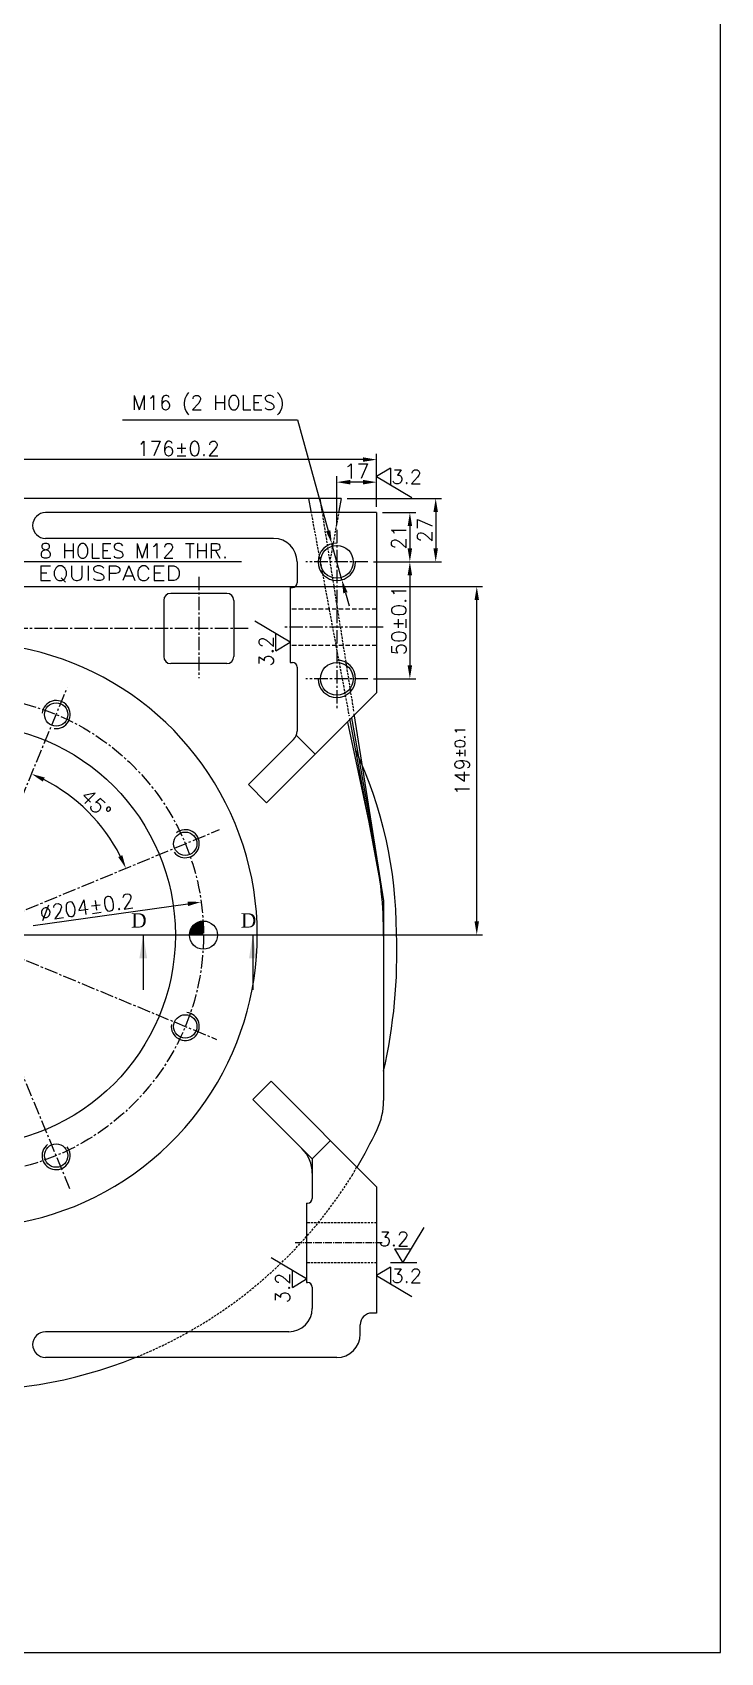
# Model space of a CAD drawing. Header units: millimetres. Extents: x -4466 to 20635, y -2270 to 9154.
# Drawn here: x 17136 to 17431, y 7525 to 8217 of the extents above; entities that cross this region are included whole.
import ezdxf

# ---------------------------------------------------------------- set-up
doc = ezdxf.new("R2010")
doc.units = ezdxf.units.MM
doc.header["$LTSCALE"] = 0.3
doc.header["$PDSIZE"] = -50
for name, pattern in [('CENTER2', [28.575, 19.05, -3.175, 3.175, -3.175]), ('HIDDEN', [9.525, 6.35, -3.175]), ('HIDDEN2', [4.7625, 3.175, -1.5875])]:
    doc.linetypes.add(name, pattern=pattern)
doc.layers.add('AM_VIEWS', color=1, linetype='Continuous', lineweight=25, plot=False)
for name, color, linetype in [('center', 1, 'CENTER2'), ('h', 4, 'HIDDEN'), ('hidden', 4, 'HIDDEN2')]:
    doc.layers.add(name, color=color, linetype=linetype)
doc.styles.add('ROMANTIC', font='romantic.ttf')
doc.styles.add('rs', font='romans.shx')
doc.styles.get("Standard").update_dxf_attribs({"font": 'romans.shx'})
doc.dimstyles.new('ISO-25', dxfattribs={"dimscale": 2.5, "dimtxt": 2.5, "dimasz": 2.5, "dimexe": 0.7, "dimexo": 0.625, "dimtad": 1, "dimdec": 3, "dimlfac": -1, "dimzin": 9, "dimdsep": 46, "dimtxsty": 'Standard', "dimcen": 2.5, "dimclrd": 1, "dimclre": 1, "dimclrt": 7, "dimazin": 0, "dimtfac": 0.65, "dimtdec": 3, "dimtmove": 0, "dimatfit": 3, "dimfxl": 0.7, "dimtolj": 1, "dimarcsym": 0})
doc.dimstyles.new('sarab', dxfattribs={"dimscale": 3, "dimtxt": 2.5, "dimasz": 2.3, "dimexe": 1, "dimexo": 1, "dimtad": 1, "dimdec": 3, "dimdsep": 46, "dimtxsty": 'rs', "dimcen": 0, "dimclrd": 1, "dimclre": 1, "dimclrt": 7, "dimadec": 3, "dimazin": 2, "dimtfac": 1, "dimtdec": 3, "dimtmove": 0, "dimatfit": 3, "dimfxl": 1, "dimarcsym": 0})
doc.dimstyles.new('sarab$0', dxfattribs={"dimscale": 3, "dimtxt": 2.5, "dimasz": 2.3, "dimexe": 1, "dimexo": 1, "dimtad": 1, "dimdec": 3, "dimdsep": 46, "dimtxsty": 'rs', "dimcen": 0, "dimclrd": 1, "dimclre": 1, "dimclrt": 7, "dimadec": 3, "dimazin": 2, "dimtfac": 1, "dimtdec": 3, "dimtmove": 0, "dimatfit": 3, "dimfxl": 1, "dimarcsym": 0})

# ---------------------------------------------------------------- blocks, each defined once
blk = doc.blocks.new('*D656')
at = {"color": 1, "lineweight": -2, "transparency": 16777216}
for p, q in [((17107.5, 8024.58), (17107.5, 8037.24)), ((17277.75, 8034.74), (17113.25, 8034.74)), ((17283.5, 8014.58), (17283.5, 8037.24))]:
    blk.add_line(p, q, dxfattribs=at)
at = {"color": 1, "transparency": 16777216}
for points in [[(17113.25, 8035.7), (17113.25, 8033.79), (17107.5, 8034.74)], [(17277.75, 8035.7), (17277.75, 8033.79), (17283.5, 8034.74)]]:
    blk.add_solid(points, dxfattribs=at)
at = {"layer": 'Defpoints', "color": 0, "transparency": 16777216}
for p in [(17107.5, 8034.74), (17107.5, 8022.08), (17283.5, 8012.08)]:
    blk.add_point(p, dxfattribs=at)
at = {"color": 7, "transparency": 16777216, "insert": (17198.76, 8039.43), "char_height": 6.25, "attachment_point": 5, "style": 'rs'}
blk.add_mtext('176±0.2', dxfattribs=at)
blk = doc.blocks.new('*D725')
at = {"color": 1, "lineweight": -2, "transparency": 16777216}
blk.add_line((17136.71, 7835.68), (17202.81, 7844.94), dxfattribs=at)
at = {"color": 1, "transparency": 16777216}
blk.add_solid([(17202.68, 7845.88), (17202.95, 7843.99), (17208.51, 7845.73)], dxfattribs=at)
at = {"layer": 'Defpoints', "color": 0, "transparency": 16777216}
for p in [(17208.51, 7845.73), (17006.48, 7817.43)]:
    blk.add_point(p, dxfattribs=at)
at = {"color": 7, "transparency": 16777216, "insert": (17159.57, 7843.61), "char_height": 6.25, "attachment_point": 5, "rotation": 7.97446, "style": 'rs'}
blk.add_mtext('∅204±0.2', dxfattribs=at)
blk = doc.blocks.new('*D658')
at = {"color": 1, "lineweight": -2, "transparency": 16777216}
for p, q in [((17132.18, 7991.03), (17076.03, 7934.59)), ((17225.7, 7991.03), (17132.18, 7991.03)), ((17063.52, 7922.01), (17071.98, 7930.52)), ((17059.46, 7917.93), (17055.41, 7913.86))]:
    blk.add_line(p, q, dxfattribs=at)
at = {"color": 1, "transparency": 16777216}
for points in [[(17075.36, 7935.27), (17076.71, 7933.92), (17071.98, 7930.52)], [(17058.78, 7918.61), (17060.14, 7917.26), (17063.52, 7922.01)]]:
    blk.add_solid(points, dxfattribs=at)
at = {"layer": 'Defpoints', "color": 0, "transparency": 16777216}
for p in [(17071.98, 7930.52), (17063.52, 7922.01)]:
    blk.add_point(p, dxfattribs=at)
at = {"color": 7, "transparency": 16777216, "insert": (17179.72, 7995.72), "char_height": 6.25, "attachment_point": 5, "style": 'rs'}
blk.add_mtext('8 HOLES M12 THR. ', dxfattribs=at)
blk = doc.blocks.new('*D720')
at = {"color": 1, "lineweight": -2, "transparency": 16777216}
for p, q in [((17266.5, 8007.3), (17266.5, 8027.6)), ((17277.75, 8025.1), (17272.25, 8025.1)), ((17283.5, 8014.58), (17283.5, 8027.6))]:
    blk.add_line(p, q, dxfattribs=at)
at = {"color": 1, "transparency": 16777216}
for points in [[(17272.25, 8026.06), (17272.25, 8024.14), (17266.5, 8025.1)], [(17277.75, 8026.06), (17277.75, 8024.14), (17283.5, 8025.1)]]:
    blk.add_solid(points, dxfattribs=at)
at = {"layer": 'Defpoints', "color": 0, "transparency": 16777216}
for p in [(17266.5, 8025.1), (17283.5, 8012.08), (17266.5, 8004.8)]:
    blk.add_point(p, dxfattribs=at)
at = {"color": 7, "transparency": 16777216, "insert": (17275, 8029.79), "char_height": 6.25, "attachment_point": 5, "style": 'rs'}
blk.add_mtext('17', dxfattribs=at)
blk = doc.blocks.new('*D721')
at = {"color": 1, "lineweight": -2, "transparency": 16777216}
for p, q in [((17286, 8012.08), (17300.22, 8012.08)), ((17297.72, 8006.33), (17297.72, 7996.83)), ((17282.24, 7991.08), (17300.22, 7991.08))]:
    blk.add_line(p, q, dxfattribs=at)
at = {"color": 1, "transparency": 16777216}
for points in [[(17296.76, 8006.33), (17298.68, 8006.33), (17297.72, 8012.08)], [(17296.76, 7996.83), (17298.68, 7996.83), (17297.72, 7991.08)]]:
    blk.add_solid(points, dxfattribs=at)
at = {"layer": 'Defpoints', "color": 0, "transparency": 16777216}
for p in [(17283.5, 8012.08), (17279.74, 7991.08), (17297.72, 7991.08)]:
    blk.add_point(p, dxfattribs=at)
at = {"color": 7, "transparency": 16777216, "insert": (17293.03, 8001.58), "char_height": 6.25, "attachment_point": 5, "rotation": 90, "style": 'rs'}
blk.add_mtext('21', dxfattribs=at)
blk = doc.blocks.new('*D722')
at = {"color": 1, "lineweight": -2, "transparency": 16777216}
for p, q in [((17286, 7991.08), (17300.22, 7991.08)), ((17297.72, 7985.33), (17297.72, 7946.83)), ((17282.24, 7941.08), (17300.22, 7941.08))]:
    blk.add_line(p, q, dxfattribs=at)
at = {"color": 1, "transparency": 16777216}
for points in [[(17296.76, 7985.33), (17298.68, 7985.33), (17297.72, 7991.08)], [(17296.76, 7946.83), (17298.68, 7946.83), (17297.72, 7941.08)]]:
    blk.add_solid(points, dxfattribs=at)
at = {"layer": 'Defpoints', "color": 0, "transparency": 16777216}
for p in [(17283.5, 7991.08), (17279.74, 7941.08), (17297.72, 7941.08)]:
    blk.add_point(p, dxfattribs=at)
at = {"color": 7, "transparency": 16777216, "insert": (17293.03, 7966.08), "char_height": 6.25, "attachment_point": 5, "rotation": 90, "style": 'rs'}
blk.add_mtext('50±0.1', dxfattribs=at)
blk = doc.blocks.new('*D751')
at = {"color": 1, "lineweight": -2, "transparency": 16777216}
for p, q in [((17174.86, 8051.7), (17249.64, 8051.7)), ((17249.64, 8051.7), (17262.81, 8004.33)), ((17268.64, 7983.38), (17264.35, 7998.79)), ((17270.18, 7977.84), (17271.72, 7972.3))]:
    blk.add_line(p, q, dxfattribs=at)
at = {"color": 1, "transparency": 16777216}
for points in [[(17263.73, 8004.59), (17261.89, 8004.07), (17264.35, 7998.79)], [(17271.1, 7978.09), (17269.26, 7977.58), (17268.64, 7983.38)]]:
    blk.add_solid(points, dxfattribs=at)
at = {"layer": 'Defpoints', "color": 0, "transparency": 16777216}
for p in [(17264.35, 7998.79), (17268.64, 7983.38)]:
    blk.add_point(p, dxfattribs=at)
at = {"color": 7, "transparency": 16777216, "insert": (17211.47, 8058.02), "char_height": 6.25, "attachment_point": 5, "style": 'rs'}
blk.add_mtext('M16 (2 HOLES)', dxfattribs=at)
blk = doc.blocks.new('*D668')
at = {"color": 1, "lineweight": -2, "transparency": 16777216}
for p, q in [((17270.87, 8018.08), (17311.26, 8018.08)), ((17308.76, 8012.33), (17308.76, 7996.83)), ((17282.24, 7991.08), (17311.26, 7991.08))]:
    blk.add_line(p, q, dxfattribs=at)
at = {"color": 1, "transparency": 16777216}
for points in [[(17307.8, 8012.33), (17309.72, 8012.33), (17308.76, 8018.08)], [(17307.8, 7996.83), (17309.72, 7996.83), (17308.76, 7991.08)]]:
    blk.add_solid(points, dxfattribs=at)
at = {"layer": 'Defpoints', "color": 0, "transparency": 16777216}
for p in [(17268.37, 8018.08), (17279.74, 7991.08), (17308.76, 7991.08)]:
    blk.add_point(p, dxfattribs=at)
at = {"color": 7, "transparency": 16777216, "insert": (17304.07, 8004.58), "char_height": 6.25, "attachment_point": 5, "rotation": 90, "style": 'rs'}
blk.add_mtext('27', dxfattribs=at)
blk = doc.blocks.new('_DatumFilled')
at = {"color": 0, "linetype": 'ByBlock'}
blk.add_solid([(0, 0.58), (-1, 0), (0, -0.58)], dxfattribs=at)
blk = doc.blocks.new('*D673')
at = {"color": 1, "lineweight": -2, "transparency": 16777216}
blk.add_arc((17107.5, 7831.58), 63.15, 117.7184, 152.2816, dxfattribs=at)
at = {"color": 1, "transparency": 16777216}
for points in [[(17077.71, 7888.36), (17078.53, 7886.62), (17083.33, 7889.93)], [(17052.46, 7860.55), (17050.72, 7861.36), (17049.15, 7855.75)]]:
    blk.add_solid(points, dxfattribs=at)
at = {"layer": 'Defpoints', "color": 0, "transparency": 16777216}
for p in [(17062.94, 7939.14), (17069.05, 7881.69), (16999.11, 7876.48), (17215.11, 7787.01), (17152.39, 7723.2)]:
    blk.add_point(p, dxfattribs=at)
at = {"color": 7, "transparency": 16777216, "insert": (17059.52, 7879.55), "char_height": 6.25, "attachment_point": 5, "rotation": 45, "style": 'rs'}
blk.add_mtext('45°', dxfattribs=at)
blk = doc.blocks.new('*D674')
at = {"color": 1, "lineweight": -2, "transparency": 16777216}
blk.add_arc((17107.5, 7831.58), 74.53, 26.92141, 63.07859, dxfattribs=at)
at = {"color": 1, "transparency": 16777216}
for points in [[(17140.84, 7897.17), (17141.64, 7898.91), (17136.02, 7900.44)], [(17174.82, 7865.73), (17173.08, 7864.93), (17176.35, 7860.1)]]:
    blk.add_solid(points, dxfattribs=at)
at = {"layer": 'Defpoints', "color": 0, "transparency": 16777216}
for p in [(17151.23, 7937.17), (17166.62, 7876.95), (17216.29, 7876.65), (16999.11, 7786.69), (17062.65, 7723.32)]:
    blk.add_point(p, dxfattribs=at)
at = {"color": 7, "transparency": 16777216, "insert": (17163.51, 7887.6), "char_height": 6.25, "attachment_point": 5, "rotation": 315, "style": 'rs'}
blk.add_mtext('45°', dxfattribs=at)
blk = doc.blocks.new('*D1016')
at = {"color": 1, "lineweight": -2, "transparency": 16777216}
for p, q in [((16985, 7980.48), (17328.81, 7980.48)), ((17326.31, 7837.42), (17326.31, 7974.73)), ((17110.2, 7831.67), (17328.81, 7831.67))]:
    blk.add_line(p, q, dxfattribs=at)
at = {"color": 1, "transparency": 16777216}
for points in [[(17325.35, 7974.73), (17327.27, 7974.73), (17326.31, 7980.48)], [(17325.35, 7837.42), (17327.27, 7837.42), (17326.31, 7831.67)]]:
    blk.add_solid(points, dxfattribs=at)
at = {"layer": 'Defpoints', "color": 0, "transparency": 16777216}
for p in [(16982.5, 7980.48), (17326.31, 7980.48), (17107.7, 7831.67)]:
    blk.add_point(p, dxfattribs=at)
at = {"color": 7, "transparency": 16777216, "insert": (17320.06, 7906.07), "char_height": 6.25, "attachment_point": 5, "rotation": 90, "style": 'rs'}
blk.add_mtext('149{}{\\A0;{\\H1.5x;}{\\A2;\\H0.71x;\\C2;%%p0.1}}', dxfattribs=at)

msp = doc.modelspace()

# ---------------------------------------------------------------- hatches: boundary and pattern name
msp.add_hatch(color=6).paths.add_polyline_path([(17209.31876, 7837.58019, 0.405623824), (17203.49523, 7831.58278), (17209.49523, 7831.58278, 0.014709064)])
msp.add_hatch(color=6).paths.add_polyline_path([(17209.31876, 7837.58019, 0.405623824), (17203.49523, 7831.58278), (17209.49523, 7831.58278, 0.014709064)])

# ---------------------------------------------------------------- linework, layer by layer
for p, q in [((17289.49523, 8031.14274), (17283.49523, 8027.54274)), ((17289.49523, 8031.14274), (17289.49523, 8023.94274)), ((17283.49523, 8027.54274), (17298.54382, 8018.51359)), ((17268.37362, 8018.08278), (16693.49523, 8018.08278)), ((17283.49523, 8012.08278), (17141.99523, 8012.08278)), ((17283.49523, 8012.08278), (17283.49523, 7935.08278)), ((17239.49523, 8001.08278), (17141.99523, 8001.08278)), ((17249.49523, 7991.08278), (17249.49523, 7982.08278)), ((17246.49523, 7980.08278), (17246.49523, 7948.08278)), ((17246.49523, 7980.08278), (17247.49523, 7980.08278)), ((17246.49523, 7956.68066), (17231.44664, 7965.70982)), ((17240.49523, 7953.08066), (17240.49523, 7960.28066)), ((17240.49523, 7953.08066), (17246.49523, 7956.68066)), ((17246.49523, 7948.08278), (17247.49523, 7948.08278)), ((17249.49523, 7946.08278), (17249.49523, 7918.7102)), ((17283.49523, 7935.08278), (17236.49523, 7888.08278)), ((17283.49523, 7935.08278), (17272.40962, 7923.99717)), ((17248.03077, 7915.17466), (17228.71706, 7895.86096)), ((17249.17767, 7916.95669), (17257.27341, 7908.86096)), ((17228.71706, 7895.86096), (17236.49523, 7888.08278)), ((17238.40692, 7769.17109), (17230.62874, 7761.39292)), ((17283.49523, 7724.08278), (17238.40692, 7769.17109)), ((17255.99523, 7736.02643), (17230.62874, 7761.39292)), ((17263.77341, 7743.80461), (17255.99523, 7736.02643)), ((17255.99523, 7736.02643), (17255.99523, 7719.08278)), ((17283.49523, 7724.08278), (17283.49523, 7670.08278)), ((17253.49523, 7717.08278), (17253.49523, 7683.08278)), ((17253.49523, 7717.08278), (17253.99523, 7717.08278)), ((17294.7401, 7691.58278), (17303.76925, 7706.63137)), ((17253.49523, 7684.64505), (17238.44664, 7693.6742)), ((17291.1401, 7697.58278), (17298.3401, 7697.58278)), ((17291.1401, 7697.58278), (17294.7401, 7691.58278)), ((17247.49523, 7681.04505), (17247.49523, 7688.24505)), ((17247.49523, 7681.04505), (17253.49523, 7684.64505)), ((17289.49523, 7689.74287), (17283.49523, 7686.14287)), ((17283.49523, 7686.14287), (17298.54382, 7677.11371)), ((17289.49523, 7689.74287), (17289.49523, 7682.54287)), ((17253.49523, 7683.08278), (17253.99523, 7683.08278)), ((17255.99523, 7681.08278), (17255.99523, 7672.08278)), ((17276.49523, 7661.08278), (17276.49523, 7665.08278)), ((17283.49523, 7670.08278), (17281.49523, 7670.08278)), ((17283.49523, 7670.08278), (17281.49523, 7670.08278)), ((17245.99523, 7662.08278), (17141.99523, 7662.08278)), ((17266.49523, 7651.08278), (17141.99523, 7651.08278))]:
    msp.add_line(p, q)
at = {"color": 2}
for p, q in [((17254.36815, 8018.08278), (17255.36492, 8012.75156)), ((17259.23589, 8018.08278), (17260.08163, 8012.75156)), ((17268.37362, 8018.08278), (17267.40418, 8012.75156)), ((17219.49523, 7977.58278), (17195.49523, 7977.58278)), ((17192.49523, 7974.58278), (17192.49523, 7950.58278)), ((17222.49523, 7974.58278), (17222.49523, 7950.58278)), ((17219.49523, 7947.58278), (17195.49523, 7947.58278))]:
    msp.add_line(p, q, dxfattribs=at)
at = {"color": 1}
for p, q in [((17271.01823, 7922.60578), (17282.49793, 7869.20002)), ((17271.92483, 7924.18116), (17286.49523, 7846.25156)), ((17272.75202, 7924.33957), (17283.70226, 7863.08013)), ((17273.83019, 7926.08653), (17286.49523, 7846.25156)), ((17286.49523, 7846.25156), (17286.49523, 7761.146)), ((17286.49479, 7831.58278), (17286.49479, 7760.86343))]:
    msp.add_line(p, q, dxfattribs=at)
at = {"color": 3}
msp.add_line((17300.62629, 7691.58278), (17289.41029, 7691.58278), dxfattribs=at)
for centre, radius in [((17266.49523, 7991.08278), 7), ((17266.49523, 7941.08278), 7), ((17146.52894, 7925.81849), 5), ((17107.49523, 7831.58278), 90), ((17201.73094, 7870.61649), 5), ((17209.49523, 7831.58278), 6), ((17201.73094, 7792.54907), 5), ((17146.52894, 7737.34707), 5)]:
    msp.add_circle(centre, radius)
for centre, radius, start, end in [((17141.99523, 8006.58278), 5.5, 90, 270), ((17239.49523, 7991.08278), 10, 0, 90), ((17266.49523, 7991.08278), 8, 90, 0), ((17247.49523, 7982.08278), 2, 270, 0), ((17107.49523, 7831.58278), 125, 237.25621277, 158.60717473), ((17247.49523, 7946.08278), 2, 0, 90), ((17266.49523, 7941.08278), 8, 180, 90), ((17146.52894, 7925.81849), 6, 262.5, 174.18541304), ((17244.49523, 7918.7102), 5, 315, 0), ((17201.73094, 7870.61649), 6, 217.5, 129.18541304), ((17201.73094, 7792.54907), 6, 172.5, 84.18541304), ((17257.49479, 7760.86343), 29, 334.63696036, 0), ((17107.49523, 7831.96992), 195, 329.29947301, 334.63696036), ((17146.52894, 7737.34707), 6, 127.5, 39.18541304), ((17240.99523, 7729.81323), 15, 0, 45), ((17253.99523, 7719.08278), 2, 270, 0), ((17253.99523, 7681.08278), 2, 0, 90), ((17245.99523, 7672.08278), 10, 270, 0), ((17281.49523, 7665.08278), 5, 90, 180), ((17266.49523, 7661.08278), 10, 270, 0), ((17107.49523, 7831.96992), 195, 266.83840035, 291.93222483)]:
    msp.add_arc(centre, radius, start, end)
at = {"color": 2}
for centre, radius, start, end in [((17195.49523, 7974.58278), 3, 90, 180), ((17219.49523, 7974.58278), 3, 0, 90), ((17195.49523, 7950.58278), 3, 180, 270), ((17219.49523, 7950.58278), 3, 270, 0), ((17141.99523, 7656.58278), 5.5, 90, 270)]:
    msp.add_arc(centre, radius, start, end, dxfattribs=at)
at = {"color": 1}
for centre, radius, start, end in [((17107.49523, 7832.25156), 184.5, 0.03885292, 25.21282724), ((17107.49523, 7831.58278), 179, 359.87284505, 12.1312691), ((17064.48523, 7823.84156), 227.67, 347.19744046, 2.14846271)]:
    msp.add_arc(centre, radius, start, end, dxfattribs=at)
at = {"layer": 'AM_VIEWS', "color": 3}
for p, q in [((17430.53015, 7525.00297), (17430.53015, 8794.72792)), ((15440.36744, 7525.00297), (17430.53015, 7525.00297))]:
    msp.add_line(p, q, dxfattribs=at)
at = {"layer": 'center'}
for p, q in [((17266.49523, 8004.79583), (17266.49523, 7928.45921)), ((17279.74372, 7991.08278), (17253.24674, 7991.08278)), ((17286.24079, 7963.08278), (17243.91263, 7963.08278)), ((17279.74372, 7941.08278), (17253.24674, 7941.08278)), ((17062.6498, 7723.31634), (17151.23027, 7937.16851)), ((17152.39052, 7723.19597), (17062.94176, 7939.14439)), ((16999.10842, 7786.68749), (17216.28588, 7876.64534)), ((16999.10842, 7876.47807), (17215.10943, 7787.00752))]:
    msp.add_line(p, q, dxfattribs=at)
at = {"layer": 'center', "color": 2}
for p, q in [((17207.49523, 7984.69008), (17207.49523, 7941.34291)), ((17228.67049, 7962.58278), (16752.5016, 7962.58278))]:
    msp.add_line(p, q, dxfattribs=at)
at = {"layer": 'center', "color": 1}
msp.add_line((17296.308, 7831.58278), (16663.99541, 7831.58278), dxfattribs=at)
at = {"layer": 'center', "ltscale": 0.5}
msp.add_line((17285.84965, 7700.08278), (17248.27092, 7700.08278), dxfattribs=at)
at = {"layer": 'center'}
msp.add_circle((17107.49523, 7831.58278), 102, dxfattribs=at)
at = {"layer": 'h'}
for p, q in [((17283.49523, 7970.83278), (17246.49523, 7970.83278)), ((17283.49523, 7955.33278), (17246.49523, 7955.33278))]:
    msp.add_line(p, q, dxfattribs=at)
at = {"layer": 'hidden', "color": 1}
for p, q in [((17255.36492, 8012.75156), (17271.72979, 7925.22431)), ((17260.08163, 8012.75156), (17273.64448, 7927.25722))]:
    msp.add_line(p, q, dxfattribs=at)
at = {"layer": 'hidden', "color": 2}
msp.add_line((17267.40418, 8012.75156), (17263.49523, 7991.25506), dxfattribs=at)
at = {"layer": 'hidden'}
for p, q in [((17283.49523, 7708.58278), (17253.49523, 7708.58278)), ((17283.49523, 7691.58278), (17253.49523, 7691.58278))]:
    msp.add_line(p, q, dxfattribs=at)
for centre, radius, start, end in [((17107.49523, 7831.96992), 195, 292.21928183, 328.14592004), ((17248.49479, 7744.36213), 29, 328.14592004, 336.03537699)]:
    msp.add_arc(centre, radius, start, end, dxfattribs=at)

# ---------------------------------------------------------------- texts
for p in [(17289.79667, 8024.33142), (17284.36939, 7698.71656), (17289.79667, 7682.93154)]:
    msp.add_text('3.2', height=6.1).set_placement(p)
at = {"width": 1.2}
msp.add_text('EQUISPACED', height=6.25, dxfattribs=at).set_placement((17138.67244, 7983.03456))
for p in [(17239.36145, 7946.30996), (17246.36145, 7674.27434)]:
    msp.add_text('3.2', height=6.1, rotation=90).set_placement(p)
at = {"style": 'ROMANTIC'}
for p in [(17178.56354, 7834.80208), (17225.43232, 7834.80208)]:
    msp.add_text('D', height=6.1, dxfattribs=at).set_placement(p)

# ---------------------------------------------------------------- dimensions: what is measured, and where the dimension line sits
for p1, p2, text, override, picture, middle in [((17268.639, 7983.37536), (17264.35147, 7998.7902), 'M16 (2 HOLES)', {"dimscale": 2.5, "dimtoh": 1, "dimdec": 2, "dimcen": 2.5, "dimadec": 1, "dimtdec": 2}, '*D751', (17211.46656, 8051.69555)), ((17063.51658, 7922.00828), (17071.9794, 7930.51595), '8 HOLES M12 THR. ', {"dimscale": 2.5, "dimtoh": 1, "dimdec": 2, "dimcen": 2.5, "dimadec": 2, "dimtdec": 2}, '*D658', (17179.72127, 7991.03217))]:
    dim = msp.add_diameter_dim_2p(p1=p1, p2=p2, text=text, dimstyle='sarab', override=override)
    dim.commit()
    dim.dimension.update_dxf_attribs({"geometry": picture, "text_midpoint": middle, "dimtype": 163})
for base, p2, override, picture, middle in [((17107.49523, 8034.744), (17107.49523, 8022.08278), {"dimscale": 2.5, "dimgap": 0.625, "dimdec": 2, "dimadec": 2, "dimtol": 1, "dimlim": 0, "dimtp": 0.2, "dimtm": 0.2, "dimtdec": 2, "dimatfit": 0}, '*D656', (17198.7637, 8034.744)), ((17266.49523, 8025.0979), (17266.49523, 8004.79583), {"dimscale": 2.5, "dimtoh": 1, "dimdec": 2, "dimcen": 2.5, "dimadec": 1, "dimtdec": 2}, '*D720', (17274.99523, 8025.0979))]:
    dim = msp.add_linear_dim(base=base, p1=(17283.49523, 8012.08278), p2=p2, dimstyle='sarab', override=override)
    dim.commit()
    dim.dimension.update_dxf_attribs({"geometry": picture, "text_midpoint": middle, "dimtype": 160})
for base, p1, p2, override, picture, middle in [((17308.76086, 7991.08278), (17268.37362, 8018.08278), (17279.74372, 7991.08278), {"dimscale": 2.5, "dimtoh": 1, "dimdec": 2, "dimcen": 2.5, "dimadec": 1, "dimtdec": 2, "dimldrblk": 'DatumFilled'}, '*D668', (17304.07336, 8004.58278)), ((17297.71794, 7991.08278), (17283.49523, 8012.08278), (17279.74372, 7991.08278), {"dimscale": 2.5, "dimdec": 2, "dimcen": 2.5, "dimadec": 1, "dimtdec": 2}, '*D721', (17293.03044, 8001.58278)), ((17297.71794, 7941.08278), (17283.49523, 7991.08278), (17279.74372, 7941.08278), {"dimscale": 2.5, "dimgap": 0.625, "dimdec": 2, "dimcen": 2.5, "dimadec": 1, "dimtol": 1, "dimlim": 0, "dimtp": 0.1, "dimtm": 0.1, "dimtdec": 2}, '*D722', (17293.03044, 7966.08278))]:
    dim = msp.add_linear_dim(base=base, p1=p1, p2=p2, angle=90, dimstyle='sarab', override=override)
    dim.commit()
    dim.dimension.update_dxf_attribs({"geometry": picture, "text_midpoint": middle})
dim = msp.add_linear_dim(base=(17326.308, 7980.48278), p1=(17107.69715, 7831.66642), p2=(16982.49523, 7980.48278), angle=90, text='<>{}{\\A0;{\\H1.5x;}{\\A2;\\H0.71x;\\C2;%%p0.1}}', dimstyle='sarab$0', override={"dimscale": 2.5, "dimdec": 0, "dimadec": 2, "dimtp": 0.1, "dimtm": 0.1, "dimtfac": 0.71, "dimtdec": 2, "dimatfit": 0, "dimtzin": 8})
dim.commit()
dim.dimension.update_dxf_attribs({"geometry": '*D1016', "text_midpoint": (17320.058, 7906.0746)})
for base, line1, line2, picture, middle in [((17069.04927, 7881.68654), ((16999.10842, 7876.47807), (17215.10943, 7787.00752)), ((17152.39052, 7723.19597), (17062.94176, 7939.14439)), '*D673', (17059.52376, 7879.55425)), ((17166.62478, 7876.95448), ((16999.10842, 7786.68749), (17216.28588, 7876.64534)), ((17062.6498, 7723.31634), (17151.23027, 7937.16851)), '*D674', (17163.51129, 7887.59884))]:
    dim = msp.add_angular_dim_2l(base=base, line1=line1, line2=line2, dimstyle='sarab', override={"dimscale": 2.5, "dimtoh": 1, "dimdec": 2, "dimcen": 2.5, "dimadec": 1, "dimtdec": 2, "dimldrblk": 'DatumFilled'})
    dim.commit()
    dim.dimension.update_dxf_attribs({"geometry": picture, "text_midpoint": middle})
dim = msp.add_diameter_dim_2p(p1=(17006.48157, 7817.43215), p2=(17208.50889, 7845.73342), dimstyle='sarab', override={"dimscale": 2.5, "dimgap": 0.625, "dimdec": 2, "dimcen": 2.5, "dimadec": 2, "dimtol": 1, "dimlim": 0, "dimtp": 0.2, "dimtm": 0.2, "dimtdec": 2})
dim.commit()
dim.dimension.update_dxf_attribs({"geometry": '*D725', "text_midpoint": (17160.21597, 7838.96824), "dimtype": 163})

# ---------------------------------------------------------------- leaders
for points in [[(17183.75618, 7831.67836), (17183.75618, 7808.17236)], [(17230.62496, 7831.67836), (17230.62496, 7808.17236)]]:
    msp.add_leader(points, dimstyle='ISO-25', override={"dimscale": 2, "dimasz": 5})

doc.saveas('drawing.dxf')
